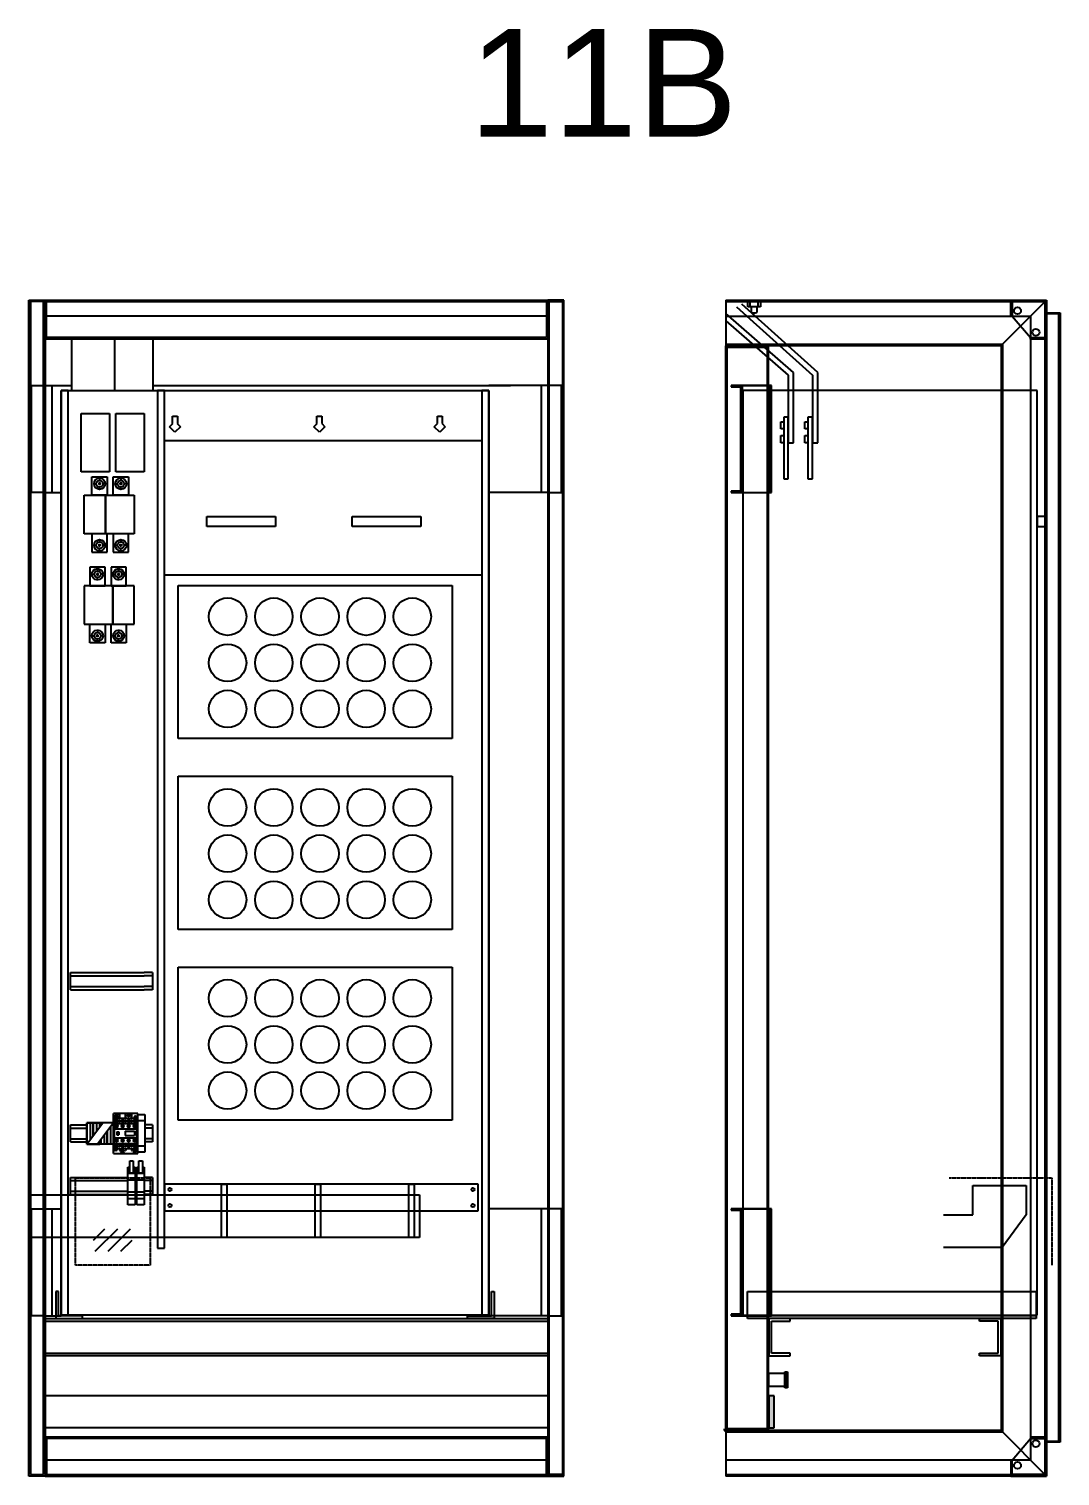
# Model space of a CAD drawing. Header units: millimetres. Extents: x 3151 to 30896, y 1337 to 7086.
# Drawn here: x 7976 to 9904, y 4337 to 7044 of the extents above; entities that cross this region are included whole.
import ezdxf

# ---------------------------------------------------------------- set-up
doc = ezdxf.new("R2010")
doc.units = ezdxf.units.MM
doc.linetypes.add('CENTER', pattern=[2, 1.25, -0.25, 0.25, -0.25])
doc.styles.get("Standard").update_dxf_attribs({"font": 'arial.ttf'})

msp = doc.modelspace()

# ---------------------------------------------------------------- hatches: boundary and pattern name
for points in [[(9848.8, 6463.7), (9848.8, 6466.3), (9876.2, 6466.3), (9876.2, 6534), (9814.5, 6534), (9814.5, 6506.7), (9811.8, 6506.7), (9811.8, 6536.7), (9878.8, 6536.7), (9878.8, 6463.7)], [(9394.3, 4501.7), (9389.3, 4501.7), (9389.3, 4531.7), (9394.3, 4531.7)], [(9359.3, 4426.7), (9369.3, 4426.7), (9369.3, 4486.7), (9359.3, 4486.7)], [(9848.8, 4409.7), (9848.8, 4407), (9876.2, 4407), (9876.2, 4339.3), (9814.5, 4339.3), (9814.5, 4366.7), (9811.8, 4366.7), (9811.8, 4336.7), (9878.8, 4336.7), (9878.8, 4409.7)]]:
    msp.add_hatch(color=7).paths.add_polyline_path(points)
at = {"linetype": 'Continuous'}
for points in [[(9361.7, 6176.7), (9364.3, 6176.7), (9364.3, 6376.7), (9361.7, 6376.7)], [(9361.7, 4636.7), (9364.3, 4636.7), (9364.3, 4836.7), (9361.7, 4836.7)]]:
    msp.add_hatch(color=7, dxfattribs=at).paths.add_polyline_path(points)

# ---------------------------------------------------------------- linework, layer by layer
at = {"color": 7}
for p, q in [((7976.2, 4336.7), (7976.2, 6536.7)), ((7976.2, 6536.7), (8006.2, 6536.7)), ((8003.5, 6534), (7978.8, 6534)), ((7978.8, 6534), (7978.8, 4339.3)), ((8003.5, 4339.3), (8003.5, 6534)), ((8006.2, 6536.7), (8006.2, 4336.7)), ((8006.2, 6463.7), (8006.2, 6536.7)), ((8006.2, 6536.7), (8946.2, 6536.7)), ((8008.8, 6534), (8943.5, 6534)), ((8008.8, 6466.3), (8008.8, 6534)), ((8943.5, 6534), (8943.5, 6466.3)), ((8976.2, 6536.7), (8946.2, 6536.7)), ((8946.2, 6536.7), (8946.2, 4336.7)), ((8946.2, 6536.7), (8946.2, 6463.7)), ((8948.8, 6534), (8973.5, 6534)), ((8948.8, 4339.3), (8948.8, 6534)), ((8973.5, 6534), (8973.5, 4339.3)), ((8976.2, 4336.7), (8976.2, 6536.7)), ((9278.8, 6536.7), (9878.8, 6536.7)), ((9278.8, 6536.7), (9348.8, 6536.7)), ((9278.8, 6536.7), (9278.8, 4336.7)), ((9278.8, 6534), (9878.8, 6534)), ((9450.8, 6401.2), (9308.8, 6529.2)), ((9319.9, 6533.7), (9343.8, 6533.7)), ((9319.9, 6523.7), (9319.9, 6533.7)), ((9324.8, 6523.7), (9324.8, 6533.7)), ((9324.8, 6533.7), (9338.8, 6533.7)), ((9326.8, 6533.7), (9326.8, 6536.7)), ((9336.8, 6536.7), (9336.8, 6533.7)), ((9338.8, 6533.7), (9338.8, 6523.7)), ((9343.8, 6533.7), (9343.8, 6523.7)), ((9878.8, 6536.7), (9793.8, 6451.7)), ((9811.8, 6506.7), (9811.8, 6536.7)), ((9811.8, 6536.7), (9878.8, 6536.7)), ((9876.2, 6534), (9814.5, 6534)), ((9814.5, 6534), (9814.5, 6506.7)), ((9876.2, 4336.7), (9876.2, 6536.7)), ((9876.2, 6466.3), (9876.2, 6534)), ((9878.8, 6536.7), (9878.8, 4336.7)), ((9878.8, 6536.7), (9878.8, 6463.7)), ((8943.5, 6506.7), (8008.8, 6506.7)), ((9405.8, 6401.2), (9278.8, 6511.7)), ((9278.8, 6506.7), (9848.8, 6506.7)), ((9278.8, 6497.7), (9395.8, 6395.8)), ((9298.8, 6523.8), (9440.8, 6395.8)), ((9343.8, 6523.7), (9319.9, 6523.7)), ((9338.8, 6523.7), (9324.8, 6523.7)), ((9326.8, 6513.8), (9326.8, 6523.7)), ((9328.8, 6511.8), (9326.8, 6513.8)), ((9334.8, 6511.8), (9328.8, 6511.8)), ((9336.8, 6513.8), (9334.8, 6511.8)), ((9336.8, 6523.7), (9336.8, 6513.8)), ((9814.5, 6506.7), (9811.8, 6506.7)), ((9814.5, 6506.7), (9848.8, 6466.3)), ((9848.8, 6506.7), (9848.8, 4366.7)), ((9878.8, 6510.8), (9878.8, 6512.8)), ((9878.8, 6512.8), (9903.8, 6512.8)), ((9878.8, 6510.8), (9878.8, 4401.8)), ((9901.8, 6510.8), (9878.8, 6510.8)), ((9901.8, 4401.8), (9901.8, 6510.8)), ((9903.8, 6512.8), (9903.8, 4399.8)), ((8946.2, 6463.7), (8006.2, 6463.7)), ((8943.5, 6466.3), (8008.8, 6466.3)), ((8056.5, 6367.7), (8056.5, 6463.7)), ((8136.5, 6367.7), (8136.5, 6463.7)), ((8208.4, 6367.7), (8208.4, 6463.7)), ((9278.8, 6454.3), (9796.5, 6454.3)), ((9278.8, 6451.7), (9793.8, 6451.7)), ((9358.8, 6451.2), (9278.8, 6451.2)), ((9278.8, 6451.2), (9278.8, 4422.2)), ((9278.8, 4422.2), (9278.8, 6451.2)), ((9281.5, 4422.2), (9281.5, 6451.2)), ((9281.5, 6448.5), (9356.2, 6448.5)), ((9356.2, 6451.2), (9356.2, 4422.2)), ((9358.8, 4422.2), (9358.8, 6451.2)), ((9793.8, 6451.7), (9793.8, 4421.7)), ((9796.5, 6454.3), (9796.5, 4419)), ((9848.8, 6463.7), (9848.8, 6466.3)), ((9848.8, 6466.3), (9876.2, 6466.3)), ((9878.8, 6463.7), (9848.8, 6463.7)), ((9395.8, 6395.8), (9395.8, 6269.5)), ((9405.8, 6269.5), (9405.8, 6401.2)), ((9440.8, 6395.8), (9440.8, 6269.5)), ((9450.8, 6269.5), (9450.8, 6401.2)), ((7980.8, 6176.7), (7980.8, 6376.7)), ((7980.8, 6376.7), (8006.2, 6376.7)), ((8006.2, 6376.7), (8036.2, 6376.7)), ((8006.2, 6376.7), (8006.2, 6176.7)), ((8018.8, 6376.7), (8018.8, 6176.7)), ((8036.2, 6376.7), (8056.5, 6376.7)), ((8036.2, 6300.1), (8036.2, 6367.7)), ((8036.2, 6367.7), (8836.2, 6367.7)), ((8049.8, 6367.7), (8036.2, 6367.7)), ((8036.2, 6367.7), (8036.2, 4637.7)), ((8049.8, 4637.7), (8049.8, 6367.7)), ((8208.4, 6376.7), (8876.2, 6376.7)), ((8229.8, 6367.7), (8216.2, 6367.7)), ((8216.2, 6367.7), (8216.2, 4762.7)), ((8229.8, 4762.7), (8229.8, 6367.7)), ((8836.2, 6367.7), (8822.6, 6367.7)), ((8822.6, 6367.7), (8822.6, 4637.7)), ((8946.2, 6376.7), (8836.2, 6376.7)), ((8836.2, 6367.7), (8836.2, 4637.7)), ((8836.2, 4637.7), (8836.2, 6367.7)), ((8933.5, 6376.7), (8933.5, 6176.7)), ((8971.5, 6376.7), (8946.2, 6376.7)), ((8946.2, 6376.7), (8946.2, 6176.7)), ((8971.5, 6176.7), (8971.5, 6376.7)), ((9309.3, 6376.7), (9289.3, 6376.7)), ((9289.3, 6376.7), (9289.3, 6374)), ((9289.3, 6375.4), (9308, 6375.4)), ((9289.3, 6374), (9306.7, 6374)), ((9306.7, 6374), (9306.7, 6179.3)), ((9308, 6375.4), (9308, 6178)), ((9309.3, 6176.7), (9309.3, 6376.7)), ((9309.3, 6376.7), (9361.7, 6376.7)), ((9361.7, 6376.7), (9309.3, 6376.7)), ((9309.3, 6376.7), (9309.3, 6176.7)), ((9860.8, 6367.7), (9310.8, 6367.7)), ((9310.8, 6367.7), (9310.8, 4637.7)), ((9364.3, 6376.7), (9361.7, 6376.7)), ((9361.7, 6376.7), (9361.7, 6176.7)), ((9364.3, 6176.7), (9364.3, 6376.7)), ((9860.8, 4637.7), (9860.8, 6367.7)), ((8073.6, 6324.1), (8126.5, 6324.1)), ((8073.6, 6215.3), (8073.6, 6324.1)), ((8126.5, 6324.1), (8126.5, 6215.3)), ((8138.4, 6324.1), (8191.3, 6324.1)), ((8138.4, 6215.3), (8138.4, 6324.1)), ((8191.3, 6324.1), (8191.3, 6215.3)), ((8244.7, 6305.4), (8244.7, 6319.2)), ((8244.7, 6319.2), (8253.7, 6319.2)), ((8253.7, 6319.2), (8253.7, 6305.4)), ((8514.7, 6305.4), (8514.7, 6319.2)), ((8514.7, 6319.2), (8523.7, 6319.2)), ((8523.7, 6319.2), (8523.7, 6305.4)), ((8739.7, 6305.4), (8739.7, 6319.2)), ((8739.7, 6319.2), (8748.7, 6319.2)), ((8748.7, 6319.2), (8748.7, 6305.4)), ((9381.7, 6309.1), (9387.6, 6309.1)), ((9381.7, 6295.5), (9381.7, 6309.1)), ((9395.8, 6317.3), (9387.6, 6317.3)), ((9387.6, 6317.3), (9387.6, 6202.3)), ((9387.6, 6309.1), (9387.6, 6295.5)), ((9395.8, 6202.3), (9395.8, 6317.3)), ((9426.7, 6309.1), (9432.6, 6309.1)), ((9426.7, 6295.5), (9426.7, 6309.1)), ((9440.8, 6317.3), (9432.6, 6317.3)), ((9432.6, 6317.3), (9432.6, 6202.3)), ((9432.6, 6309.1), (9432.6, 6295.5)), ((9440.8, 6202.3), (9440.8, 6317.3)), ((8036.2, 4637.7), (8036.2, 6300.1)), ((8239, 6299.6), (8244.9, 6305.4)), ((8249.2, 6289.4), (8239, 6299.6)), ((8244.9, 6305.4), (8244.7, 6305.4)), ((8259.4, 6299.6), (8249.2, 6289.4)), ((8253.7, 6305.4), (8253.5, 6305.4)), ((8253.5, 6305.4), (8259.4, 6299.6)), ((8509, 6299.6), (8514.9, 6305.4)), ((8519.2, 6289.4), (8509, 6299.6)), ((8514.9, 6305.4), (8514.7, 6305.4)), ((8529.4, 6299.6), (8519.2, 6289.4)), ((8523.7, 6305.4), (8523.5, 6305.4)), ((8523.5, 6305.4), (8529.4, 6299.6)), ((8734, 6299.6), (8739.9, 6305.4)), ((8744.2, 6289.4), (8734, 6299.6)), ((8739.9, 6305.4), (8739.7, 6305.4)), ((8754.4, 6299.6), (8744.2, 6289.4)), ((8748.7, 6305.4), (8748.5, 6305.4)), ((8748.5, 6305.4), (8754.4, 6299.6)), ((9387.6, 6295.5), (9381.7, 6295.5)), ((9381.7, 6283.1), (9387.6, 6283.1)), ((9381.7, 6269.5), (9381.7, 6283.1)), ((9387.6, 6283.1), (9387.6, 6269.5)), ((9432.6, 6295.5), (9426.7, 6295.5)), ((9426.7, 6283.1), (9432.6, 6283.1)), ((9426.7, 6269.5), (9426.7, 6283.1)), ((9432.6, 6283.1), (9432.6, 6269.5)), ((8822.6, 6273), (8229.8, 6273)), ((9387.6, 6269.5), (9381.7, 6269.5)), ((9395.8, 6269.5), (9405.8, 6269.5)), ((9432.6, 6269.5), (9426.7, 6269.5)), ((9440.8, 6269.5), (9450.8, 6269.5)), ((8126.5, 6215.3), (8073.6, 6215.3)), ((8094, 6206.1), (8122.5, 6206.1)), ((8094, 6171.5), (8094, 6206.1)), ((8108.3, 6204.6), (8108.3, 6198.4)), ((8122.5, 6206.1), (8122.5, 6171.5)), ((8133.7, 6206.1), (8162.1, 6206.1)), ((8133.7, 6171.5), (8133.7, 6206.1)), ((8191.3, 6215.3), (8138.4, 6215.3)), ((8148, 6204.6), (8148, 6198.4)), ((8162.1, 6206.1), (8162.1, 6171.5)), ((9387.6, 6202.3), (9395.8, 6202.3)), ((9432.6, 6202.3), (9440.8, 6202.3)), ((8006.2, 6176.7), (7980.8, 6176.7)), ((8006.2, 6176.7), (8036.2, 6176.7)), ((8096.7, 6193), (8102.9, 6193)), ((8108.3, 6193), (8105.4, 6193)), ((8108.3, 6195.9), (8108.3, 6193)), ((8108.3, 6193), (8108.3, 6190.2)), ((8111.2, 6193), (8108.3, 6193)), ((8108.3, 6181.5), (8108.3, 6187.7)), ((8119.9, 6193), (8113.7, 6193)), ((8136.4, 6193), (8142.6, 6193)), ((8148, 6193), (8145.1, 6193)), ((8148, 6195.9), (8148, 6193)), ((8150.8, 6193), (8148, 6193)), ((8148, 6193), (8148, 6190.2)), ((8148, 6181.5), (8148, 6187.7)), ((8159.5, 6193), (8153.3, 6193)), ((8946.2, 6176.7), (8836.2, 6176.7)), ((8946.2, 6176.7), (8971.5, 6176.7)), ((9306.7, 6179.3), (9289.3, 6179.3)), ((9289.3, 6179.3), (9289.3, 6176.7)), ((9308, 6178), (9289.3, 6178)), ((9289.3, 6176.7), (9309.3, 6176.7)), ((9309.3, 6176.7), (9361.7, 6176.7)), ((9361.7, 6176.7), (9364.3, 6176.7)), ((8079.5, 6171.5), (8119.2, 6171.5)), ((8079.5, 6099.5), (8079.5, 6171.5)), ((8122.5, 6171.5), (8094, 6171.5)), ((8119.2, 6171.5), (8172.7, 6171.5)), ((8119.2, 6099.5), (8119.2, 6171.5)), ((8119.2, 6171.5), (8119.2, 6099.5)), ((8162.1, 6171.5), (8133.7, 6171.5)), ((8172.7, 6171.5), (8172.7, 6099.5)), ((8308.8, 6131.6), (8437.4, 6131.6)), ((8308.8, 6113.1), (8308.8, 6131.6)), ((8437.4, 6131.6), (8437.4, 6113.1)), ((8580.4, 6131.6), (8709.1, 6131.6)), ((8580.4, 6113.1), (8580.4, 6131.6)), ((8709.1, 6131.6), (8709.1, 6113.1)), ((9875.8, 6131.6), (9860.8, 6131.6)), ((9860.8, 6131.6), (9860.8, 6113.1)), ((9875.8, 6113.1), (9875.8, 6131.6)), ((8119.2, 6099.5), (8079.5, 6099.5)), ((8122.5, 6099.5), (8094, 6099.5)), ((8094, 6099.5), (8094, 6064.9)), ((8172.7, 6099.5), (8119.2, 6099.5)), ((8122.5, 6064.9), (8122.5, 6099.5)), ((8162.1, 6099.5), (8133.7, 6099.5)), ((8133.7, 6099.5), (8133.7, 6064.9)), ((8162.1, 6064.9), (8162.1, 6099.5)), ((8437.4, 6113.1), (8308.8, 6113.1)), ((8709.1, 6113.1), (8580.4, 6113.1)), ((9860.8, 6113.1), (9875.8, 6113.1)), ((8094, 6064.9), (8122.5, 6064.9)), ((8096.7, 6077.9), (8102.9, 6077.9)), ((8108.3, 6077.9), (8105.4, 6077.9)), ((8108.3, 6089.5), (8108.3, 6083.3)), ((8108.3, 6077.9), (8108.3, 6080.8)), ((8108.3, 6075.1), (8108.3, 6077.9)), ((8111.2, 6077.9), (8108.3, 6077.9)), ((8108.3, 6066.4), (8108.3, 6072.5)), ((8119.9, 6077.9), (8113.7, 6077.9)), ((8133.7, 6064.9), (8162.1, 6064.9)), ((8136.4, 6077.9), (8142.6, 6077.9)), ((8148, 6077.9), (8145.1, 6077.9)), ((8148, 6089.5), (8148, 6083.3)), ((8148, 6077.9), (8148, 6080.8)), ((8150.8, 6077.9), (8148, 6077.9)), ((8148, 6075.1), (8148, 6077.9)), ((8148, 6066.4), (8148, 6072.5)), ((8159.5, 6077.9), (8153.3, 6077.9)), ((8118.5, 6036.8), (8090.1, 6036.8)), ((8090.1, 6036.8), (8090.1, 6002.2)), ((8092.7, 6023.8), (8098.9, 6023.8)), ((8101.4, 6023.8), (8104.2, 6023.8)), ((8104.2, 6035.4), (8104.2, 6029.2)), ((8104.2, 6026.7), (8104.2, 6023.8)), ((8104.2, 6023.8), (8107.1, 6023.8)), ((8104.2, 6023.8), (8104.2, 6020.9)), ((8104.2, 6012.2), (8104.2, 6018.4)), ((8115.8, 6023.8), (8109.6, 6023.8)), ((8118.5, 6002.2), (8118.5, 6036.8)), ((8158.2, 6036.8), (8129.8, 6036.8)), ((8129.8, 6036.8), (8129.8, 6002.2)), ((8132.3, 6023.8), (8138.5, 6023.8)), ((8141, 6023.8), (8143.9, 6023.8)), ((8143.9, 6035.4), (8143.9, 6029.2)), ((8143.9, 6026.7), (8143.9, 6023.8)), ((8143.9, 6023.8), (8146.8, 6023.8)), ((8143.9, 6023.8), (8143.9, 6020.9)), ((8143.9, 6012.2), (8143.9, 6018.4)), ((8155.5, 6023.8), (8149.3, 6023.8)), ((8158.2, 6002.2), (8158.2, 6036.8)), ((8822.6, 6022.1), (8229.8, 6022.1)), ((8133, 6002.2), (8079.5, 6002.2)), ((8079.5, 6002.2), (8079.5, 5930.2)), ((8090.1, 6002.2), (8118.5, 6002.2)), ((8129.8, 6002.2), (8158.2, 6002.2)), ((8133, 5930.2), (8133, 6002.2)), ((8172.7, 6002.2), (8133, 6002.2)), ((8133, 6002.2), (8133, 5930.2)), ((8172.7, 5930.2), (8172.7, 6002.2)), ((8255.3, 6002.8), (8767.7, 6002.8)), ((8255.3, 5716.3), (8255.3, 6002.8)), ((8767.7, 6002.8), (8767.7, 5716.3)), ((8079.5, 5930.2), (8133, 5930.2)), ((8090.1, 5895.7), (8090.1, 5930.2)), ((8090.1, 5930.2), (8118.5, 5930.2)), ((8118.5, 5930.2), (8118.5, 5895.7)), ((8129.8, 5895.7), (8129.8, 5930.2)), ((8129.8, 5930.2), (8158.2, 5930.2)), ((8133, 5930.2), (8172.7, 5930.2)), ((8158.2, 5930.2), (8158.2, 5895.7)), ((8092.7, 5908.7), (8098.9, 5908.7)), ((8101.4, 5908.7), (8104.2, 5908.7)), ((8104.2, 5920.3), (8104.2, 5914.1)), ((8104.2, 5908.7), (8104.2, 5911.6)), ((8104.2, 5905.8), (8104.2, 5908.7)), ((8104.2, 5908.7), (8107.1, 5908.7)), ((8104.2, 5897.1), (8104.2, 5903.3)), ((8115.8, 5908.7), (8109.6, 5908.7)), ((8132.3, 5908.7), (8138.5, 5908.7)), ((8141, 5908.7), (8143.9, 5908.7)), ((8143.9, 5920.3), (8143.9, 5914.1)), ((8143.9, 5908.7), (8143.9, 5911.6)), ((8143.9, 5908.7), (8146.8, 5908.7)), ((8143.9, 5905.8), (8143.9, 5908.7)), ((8143.9, 5897.1), (8143.9, 5903.3)), ((8155.5, 5908.7), (8149.3, 5908.7)), ((8118.5, 5895.7), (8090.1, 5895.7)), ((8158.2, 5895.7), (8129.8, 5895.7)), ((8767.7, 5716.3), (8255.3, 5716.3)), ((8255.3, 5645.9), (8767.7, 5645.9)), ((8255.3, 5359.4), (8255.3, 5645.9)), ((8767.7, 5645.9), (8767.7, 5359.4)), ((8767.7, 5359.4), (8255.3, 5359.4)), ((8255.3, 5288.9), (8767.7, 5288.9)), ((8255.3, 5002.4), (8255.3, 5288.9)), ((8767.7, 5288.9), (8767.7, 5002.4)), ((8053.8, 5278.4), (8191.6, 5278.4)), ((8053.8, 5246.4), (8053.8, 5278.4)), ((8053.8, 5272.4), (8191.6, 5272.4)), ((8053.8, 5252.4), (8191.6, 5252.4)), ((8207.2, 5278.4), (8191.6, 5278.4)), ((8207.2, 5272.4), (8191.6, 5272.4)), ((8207.2, 5252.4), (8191.6, 5252.4)), ((8207.2, 5278.4), (8207.2, 5246.4)), ((8053.8, 5246.4), (8191.6, 5246.4)), ((8207.2, 5246.4), (8191.6, 5246.4)), ((8134.5, 4940.2), (8134.5, 5015.2)), ((8179.5, 5015.2), (8134.5, 5015.2)), ((8136, 5010.4), (8134.5, 5010.4)), ((8136, 4945.6), (8136, 5010.4)), ((8138.1, 5009.3), (8141.6, 5012.8)), ((8138.6, 5008.8), (8142.1, 5012.4)), ((8145.7, 5005.9), (8145.7, 5010.4)), ((8145.7, 5010.4), (8145.9, 5010.4)), ((8145.9, 5005.9), (8145.9, 5015.2)), ((8156.9, 5005.9), (8156.9, 5015.2)), ((8156.9, 5010.4), (8157.1, 5010.4)), ((8157.1, 5005.9), (8157.1, 5010.4)), ((8160.6, 5009.9), (8164.1, 5013.5)), ((8161.1, 5009.5), (8164.6, 5013)), ((8168.2, 5005.9), (8168.2, 5010.4)), ((8168.2, 5010.4), (8168.4, 5010.4)), ((8168.4, 5005.9), (8168.4, 5015.2)), ((8178, 4945.6), (8178, 5010.4)), ((8178, 5010.4), (8179.5, 5010.4)), ((8179.5, 4940.2), (8179.5, 5015.2)), ((8179.5, 4942.3), (8179.5, 5013.1)), ((8179.5, 5013.1), (8182.9, 5013.1)), ((8182.9, 5013.1), (8193, 5013.1)), ((8193, 5013.1), (8193, 4942.3)), ((8053.8, 4961.7), (8053.8, 4993.7)), ((8053.8, 4993.7), (8084.5, 4993.7)), ((8053.8, 4987.7), (8084.5, 4987.7)), ((8134.5, 4997.7), (8084.5, 4997.7)), ((8084.5, 4957.7), (8114.5, 4997.7)), ((8108.5, 4997.7), (8084.5, 4997.7)), ((8084.5, 4997.7), (8084.5, 4957.7)), ((8084.5, 4957.7), (8084.5, 4997.7)), ((8084.5, 4997.7), (8096.5, 4997.7)), ((8090.5, 4997.7), (8090.5, 4965.7)), ((8096.5, 4997.7), (8108.5, 4997.7)), ((8096.5, 4973.7), (8096.5, 4997.7)), ((8096.5, 4997.7), (8096.5, 4973.7)), ((8102.5, 4997.7), (8102.5, 4981.7)), ((8134.5, 4997.7), (8104.5, 4957.7)), ((8108.5, 4989.7), (8108.5, 4997.7)), ((8108.5, 4997.7), (8108.5, 4989.7)), ((8122.5, 4981.7), (8122.5, 4957.7)), ((8122.5, 4957.7), (8122.5, 4981.7)), ((8128.5, 4989.7), (8128.5, 4957.7)), ((8136, 5002.2), (8134.5, 5002.2)), ((8136, 5000.8), (8134.5, 5000.8)), ((8134.5, 4997.7), (8134.5, 4957.7)), ((8136, 4996.8), (8134.5, 4996.8)), ((8136, 5005.9), (8179.5, 5005.9)), ((8136, 4996.2), (8178, 4996.2)), ((8137.5, 4986.1), (8176.5, 4986.1)), ((8138.1, 4999.4), (8141.6, 5002.9)), ((8138.2, 4989.5), (8141.7, 4993)), ((8138.6, 4999), (8142.1, 5002.5)), ((8138.6, 4989.1), (8142.1, 4992.6)), ((8145.7, 4996.2), (8145.7, 5002.8)), ((8145.7, 5002.8), (8145.9, 5002.8)), ((8145.9, 4996.2), (8145.9, 5002.8)), ((8149.4, 4999.4), (8152.9, 5002.9)), ((8149.4, 4989.5), (8152.9, 4993)), ((8149.8, 4999), (8153.3, 5002.5)), ((8149.9, 4989.1), (8153.4, 4992.6)), ((8155.8, 4981.7), (8173.8, 4981.7)), ((8155.8, 4981.7), (8155.8, 4973.6)), ((8156.9, 4996.2), (8156.9, 5002.8)), ((8156.9, 5002.8), (8157.1, 5002.8)), ((8157.1, 4996.2), (8157.1, 5002.8)), ((8160.6, 4999.4), (8164.1, 5002.9)), ((8160.7, 4989.5), (8164.2, 4993)), ((8161.1, 4999), (8164.6, 5002.5)), ((8161.1, 4989.1), (8164.6, 4992.6)), ((8168.2, 4996.2), (8168.2, 5002.8)), ((8168.2, 5002.8), (8168.4, 5002.8)), ((8168.4, 4996.2), (8168.4, 5002.8)), ((8171.9, 4999.4), (8175.4, 5002.9)), ((8171.9, 4989.5), (8175.4, 4993)), ((8172.3, 4999), (8175.8, 5002.5)), ((8172.4, 4989.1), (8175.9, 4992.6)), ((8173.8, 4981.7), (8173.8, 4973.6)), ((8179.5, 5002.2), (8178, 5002.2)), ((8179.5, 5000.8), (8178, 5000.8)), ((8178, 4996.8), (8179.5, 4996.8)), ((8179.5, 5001.8), (8193, 5001.8)), ((8179.5, 4953.6), (8179.5, 5001.8)), ((8193, 5001.8), (8193, 4953.6)), ((8207.2, 4993.7), (8193, 4993.7)), ((8207.2, 4987.7), (8193, 4987.7)), ((8207.2, 4993.7), (8207.2, 4961.7)), ((8767.7, 5002.4), (8255.3, 5002.4)), ((8053.8, 4967.7), (8084.5, 4967.7)), ((8053.8, 4961.7), (8084.5, 4961.7)), ((8134.5, 4957.7), (8084.5, 4957.7)), ((8084.5, 4957.7), (8108.5, 4957.7)), ((8096.5, 4957.7), (8084.5, 4957.7)), ((8108.5, 4957.7), (8096.5, 4957.7)), ((8110.5, 4965.7), (8110.5, 4957.7)), ((8110.5, 4957.7), (8110.5, 4965.7)), ((8116.5, 4973.7), (8116.5, 4957.7)), ((8136, 4958.6), (8134.5, 4958.6)), ((8136, 4955.2), (8134.5, 4955.2)), ((8136, 4959.1), (8178, 4959.1)), ((8137.5, 4969.2), (8176.5, 4969.2)), ((8138.2, 4962.7), (8141.7, 4966.2)), ((8138.2, 4952.8), (8141.7, 4956.3)), ((8138.6, 4962.3), (8142.1, 4965.8)), ((8138.6, 4952.4), (8142.1, 4955.9)), ((8140.3, 4980.5), (8140.3, 4974.9)), ((8140.3, 4980.5), (8144, 4980.5)), ((8140.3, 4974.9), (8144, 4974.9)), ((8144, 4980.5), (8144, 4974.9)), ((8145.7, 4959.1), (8145.7, 4952.6)), ((8145.9, 4959.1), (8145.9, 4952.6)), ((8149.4, 4962.7), (8152.9, 4966.2)), ((8149.4, 4952.8), (8152.9, 4956.3)), ((8149.9, 4962.3), (8153.4, 4965.8)), ((8149.9, 4952.4), (8153.4, 4955.9)), ((8155.8, 4973.6), (8173.8, 4973.6)), ((8156.9, 4959.1), (8156.9, 4952.6)), ((8157.1, 4959.1), (8157.1, 4952.6)), ((8160.7, 4962.7), (8164.2, 4966.2)), ((8160.7, 4952.8), (8164.2, 4956.3)), ((8161.1, 4962.3), (8164.6, 4965.8)), ((8161.1, 4952.4), (8164.6, 4955.9)), ((8168.2, 4959.1), (8168.2, 4952.6)), ((8168.4, 4959.1), (8168.4, 4952.6)), ((8171.9, 4962.7), (8175.4, 4966.2)), ((8171.9, 4952.8), (8175.4, 4956.3)), ((8172.4, 4962.3), (8175.9, 4965.8)), ((8172.4, 4952.4), (8175.9, 4955.9)), ((8178, 4958.6), (8179.5, 4958.6)), ((8179.5, 4955.2), (8178, 4955.2)), ((8207.2, 4967.7), (8193, 4967.7)), ((8207.2, 4961.7), (8193, 4961.7)), ((8136, 4953.7), (8134.5, 4953.7)), ((8134.5, 4949.5), (8179.5, 4949.5)), ((8134.5, 4945.6), (8136, 4945.6)), ((8134.5, 4940.2), (8179.5, 4940.2)), ((8145.7, 4952.6), (8145.9, 4952.6)), ((8145.7, 4949.5), (8145.7, 4945.6)), ((8145.7, 4945.6), (8145.9, 4945.6)), ((8145.9, 4949.5), (8145.9, 4945.6)), ((8149.2, 4942.2), (8152.8, 4945.7)), ((8149.7, 4941.8), (8153.2, 4945.3)), ((8156.9, 4952.6), (8157.1, 4952.6)), ((8156.9, 4949.5), (8156.9, 4945.6)), ((8156.9, 4945.6), (8157.1, 4945.6)), ((8157.1, 4949.5), (8157.1, 4945.6)), ((8168.2, 4952.6), (8168.4, 4952.6)), ((8168.2, 4949.5), (8168.2, 4945.6)), ((8168.2, 4945.6), (8168.4, 4945.6)), ((8168.4, 4949.5), (8168.4, 4945.6)), ((8172, 4942.9), (8175.5, 4946.5)), ((8172.4, 4942.5), (8175.9, 4946)), ((8179.5, 4953.7), (8178, 4953.7)), ((8178, 4945.6), (8179.5, 4945.6)), ((8193, 4953.6), (8179.5, 4953.6)), ((8193, 4942.3), (8179.5, 4942.3)), ((8161.2, 4844), (8161.2, 4914.8)), ((8161.2, 4914.8), (8164.6, 4914.8)), ((8161.2, 4903.5), (8174.6, 4903.5)), ((8161.2, 4855.3), (8161.2, 4903.5)), ((8164.6, 4926.5), (8171.3, 4926.5)), ((8164.6, 4903.5), (8164.6, 4926.5)), ((8171.3, 4903.5), (8164.6, 4903.5)), ((8171.3, 4926.5), (8171.3, 4903.5)), ((8171.3, 4914.8), (8174.6, 4914.8)), ((8174.6, 4914.8), (8174.6, 4844)), ((8174.6, 4903.5), (8174.6, 4855.3)), ((8178.1, 4844), (8178.1, 4914.8)), ((8178.1, 4914.8), (8181.5, 4914.8)), ((8178.1, 4903.5), (8191.6, 4903.5)), ((8178.1, 4855.3), (8178.1, 4903.5)), ((8181.5, 4926.5), (8188.2, 4926.5)), ((8181.5, 4903.5), (8181.5, 4926.5)), ((8188.2, 4903.5), (8181.5, 4903.5)), ((8188.2, 4926.5), (8188.2, 4903.5)), ((8188.2, 4914.8), (8191.6, 4914.8)), ((8191.6, 4914.8), (8191.6, 4844)), ((8191.6, 4903.5), (8191.6, 4855.3)), ((8053.8, 4895.4), (8161.2, 4895.4)), ((8053.8, 4863.4), (8053.8, 4895.4)), ((8053.8, 4889.4), (8161.2, 4889.4)), ((8161.2, 4890.9), (8174.6, 4890.9)), ((8161.2, 4867.9), (8161.2, 4890.9)), ((8174.6, 4890.9), (8174.6, 4867.9)), ((8178.1, 4890.9), (8191.6, 4890.9)), ((8178.1, 4867.9), (8178.1, 4890.9)), ((8207.2, 4895.4), (8191.6, 4895.4)), ((8191.6, 4890.9), (8191.6, 4867.9)), ((8207.2, 4889.4), (8191.6, 4889.4)), ((8207.2, 4895.4), (8207.2, 4863.4)), ((8816.2, 4882.7), (8229.8, 4882.7)), ((8229.8, 4882.7), (8229.8, 4832.7)), ((8336.2, 4782.7), (8336.2, 4882.7)), ((8336.2, 4882.7), (8346.2, 4882.7)), ((8346.2, 4882.7), (8346.2, 4782.7)), ((8511.2, 4782.7), (8511.2, 4882.7)), ((8511.2, 4882.7), (8521.2, 4882.7)), ((8521.2, 4882.7), (8521.2, 4782.7)), ((8686.2, 4782.7), (8686.2, 4882.7)), ((8686.2, 4882.7), (8696.2, 4882.7)), ((8696.2, 4882.7), (8696.2, 4782.7)), ((8816.2, 4832.7), (8816.2, 4882.7)), ((9740.8, 4825.2), (9740.8, 4880.2)), ((9740.8, 4880.2), (9840.8, 4880.2)), ((9840.8, 4880.2), (9840.8, 4825.2)), ((7976.2, 4862.7), (8706.2, 4862.7)), ((8053.8, 4869.4), (8161.2, 4869.4)), ((8053.8, 4863.4), (8161.2, 4863.4)), ((8174.6, 4867.9), (8161.2, 4867.9)), ((8174.6, 4855.3), (8161.2, 4855.3)), ((8191.6, 4867.9), (8178.1, 4867.9)), ((8191.6, 4855.3), (8178.1, 4855.3)), ((8207.2, 4869.4), (8191.6, 4869.4)), ((8207.2, 4863.4), (8191.6, 4863.4)), ((8706.2, 4862.7), (8706.2, 4782.7)), ((7980.8, 4636.7), (7980.8, 4836.7)), ((7980.8, 4836.7), (8006.2, 4836.7)), ((8006.2, 4836.7), (8036.2, 4836.7)), ((8006.2, 4836.7), (8006.2, 4636.7)), ((8018.8, 4836.7), (8018.8, 4636.7)), ((8174.6, 4844), (8161.2, 4844)), ((8191.6, 4844), (8178.1, 4844)), ((8229.8, 4832.7), (8816.2, 4832.7)), ((8946.2, 4836.7), (8836.2, 4836.7)), ((8933.5, 4836.7), (8933.5, 4636.7)), ((8971.5, 4836.7), (8946.2, 4836.7)), ((8946.2, 4836.7), (8946.2, 4636.7)), ((8971.5, 4636.7), (8971.5, 4836.7)), ((9309.3, 4836.7), (9289.3, 4836.7)), ((9289.3, 4836.7), (9289.3, 4834)), ((9289.3, 4835.4), (9308, 4835.4)), ((9289.3, 4834), (9306.7, 4834)), ((9306.7, 4834), (9306.7, 4639.3)), ((9308, 4835.4), (9308, 4638)), ((9309.3, 4636.7), (9309.3, 4836.7)), ((9309.3, 4836.7), (9361.7, 4836.7)), ((9361.7, 4836.7), (9309.3, 4836.7)), ((9309.3, 4836.7), (9309.3, 4636.7)), ((9364.3, 4836.7), (9361.7, 4836.7)), ((9361.7, 4836.7), (9361.7, 4636.7)), ((9364.3, 4636.7), (9364.3, 4836.7)), ((9685.8, 4825.2), (9740.8, 4825.2)), ((9840.8, 4825.2), (9795.8, 4764.5)), ((8097.1, 4778.2), (8118.1, 4799.2)), ((8100.1, 4757.2), (8142.1, 4799.2)), ((8124.1, 4757.2), (8166.1, 4799.2)), ((8706.2, 4782.7), (7976.2, 4782.7)), ((8148.1, 4757.2), (8169.1, 4778.2)), ((8346.2, 4782.7), (8336.2, 4782.7)), ((8521.2, 4782.7), (8511.2, 4782.7)), ((8696.2, 4782.7), (8686.2, 4782.7)), ((8216.2, 4762.7), (8229.8, 4762.7)), ((9795.8, 4764.5), (9685.8, 4764.5)), ((8031.2, 4681.7), (8026.2, 4681.7)), ((8026.2, 4681.7), (8026.2, 4631.7)), ((8031.2, 4681.7), (8026.2, 4681.7)), ((8031.2, 4636.7), (8031.2, 4681.7)), ((8841.2, 4681.7), (8846.2, 4681.7)), ((8841.2, 4636.7), (8841.2, 4681.7)), ((8841.2, 4681.7), (8846.2, 4681.7)), ((8846.2, 4681.7), (8846.2, 4631.7)), ((9319.3, 4631.7), (9319.3, 4681.7)), ((9319.3, 4681.7), (9859.3, 4681.7)), ((9859.3, 4681.7), (9859.3, 4631.7)), ((8006.2, 4636.7), (7980.8, 4636.7)), ((8006.2, 4636.7), (8036.2, 4636.7)), ((8006.2, 4631.7), (8946.2, 4631.7)), ((8006.2, 4561.7), (8006.2, 4631.7)), ((8026.2, 4631.7), (8076.2, 4631.7)), ((8076.2, 4636.7), (8031.2, 4636.7)), ((8836.2, 4637.7), (8036.2, 4637.7)), ((8036.2, 4637.7), (8049.8, 4637.7)), ((8076.2, 4631.7), (8076.2, 4636.7)), ((8796.2, 4631.7), (8796.2, 4636.7)), ((8796.2, 4636.7), (8841.2, 4636.7)), ((8846.2, 4631.7), (8796.2, 4631.7)), ((8822.6, 4637.7), (8836.2, 4637.7)), ((8946.2, 4636.7), (8836.2, 4636.7)), ((8946.2, 4636.7), (8971.5, 4636.7)), ((8946.2, 4631.7), (8946.2, 4561.7)), ((9306.7, 4639.3), (9289.3, 4639.3)), ((9289.3, 4639.3), (9289.3, 4636.7)), ((9308, 4638), (9289.3, 4638)), ((9289.3, 4636.7), (9309.3, 4636.7)), ((9309.3, 4636.7), (9361.7, 4636.7)), ((9310.8, 4637.7), (9860.8, 4637.7)), ((9859.3, 4636.7), (9319.3, 4636.7)), ((9859.3, 4631.7), (9319.3, 4631.7)), ((9399.3, 4631.7), (9359.3, 4631.7)), ((9359.3, 4631.7), (9359.3, 4561.7)), ((9399.3, 4631.7), (9359.3, 4631.7)), ((9359.3, 4631.7), (9359.3, 4561.7)), ((9361.7, 4636.7), (9364.3, 4636.7)), ((9399.3, 4626.7), (9399.3, 4631.7)), ((9399.3, 4626.7), (9399.3, 4631.7)), ((9753.3, 4626.7), (9753.3, 4631.7)), ((9753.3, 4631.7), (9793.3, 4631.7)), ((9793.3, 4631.7), (9793.3, 4561.7)), ((8006.2, 4626.7), (8946.2, 4626.7)), ((9364.3, 4566.7), (9364.3, 4626.7)), ((9364.3, 4626.7), (9399.3, 4626.7)), ((9364.3, 4566.7), (9364.3, 4626.7)), ((9364.3, 4626.7), (9399.3, 4626.7)), ((9788.3, 4626.7), (9753.3, 4626.7)), ((9788.3, 4566.7), (9788.3, 4626.7)), ((8006.2, 4566.7), (8946.2, 4566.7)), ((8946.2, 4561.7), (8006.2, 4561.7)), ((9359.3, 4561.7), (9399.3, 4561.7)), ((9359.3, 4561.7), (9399.3, 4561.7)), ((9399.3, 4566.7), (9364.3, 4566.7)), ((9399.3, 4566.7), (9364.3, 4566.7)), ((9399.3, 4561.7), (9399.3, 4566.7)), ((9399.3, 4561.7), (9399.3, 4566.7)), ((9753.3, 4561.7), (9753.3, 4566.7)), ((9753.3, 4566.7), (9788.3, 4566.7)), ((9793.3, 4561.7), (9753.3, 4561.7)), ((9359.3, 4504.2), (9359.3, 4529.2)), ((9359.3, 4529.2), (9389.3, 4529.2)), ((9389.3, 4501.7), (9389.3, 4531.7)), ((9389.3, 4531.7), (9394.3, 4531.7)), ((9389.3, 4529.2), (9389.3, 4504.2)), ((9394.3, 4531.7), (9394.3, 4501.7)), ((9389.3, 4504.2), (9359.3, 4504.2)), ((9394.3, 4501.7), (9389.3, 4501.7)), ((8946.2, 4486.6), (8006.2, 4486.6, 0)), ((9369.3, 4486.7), (9359.3, 4486.7)), ((9359.3, 4486.7), (9359.3, 4426.7)), ((9369.3, 4426.7), (9369.3, 4486.7)), ((8946.2, 4426.7), (8006.2, 4426.7)), ((9276.2, 4424.8), (9276.2, 4422.2)), ((9276.2, 4422.2), (9278.8, 4422.2)), ((9278.8, 4422.2), (9358.8, 4422.2)), ((9793.8, 4421.7), (9278.8, 4421.7)), ((9796.5, 4419), (9278.8, 4419)), ((9356.2, 4424.8), (9281.5, 4424.8)), ((9359.3, 4426.7), (9369.3, 4426.7)), ((9878.8, 4336.7), (9793.8, 4421.7)), ((8946.2, 4409.7), (8006.2, 4409.7)), ((8006.2, 4409.7), (8006.2, 4336.7)), ((8943.5, 4407), (8008.8, 4407)), ((8008.8, 4407), (8008.8, 4339.3)), ((8943.5, 4339.3), (8943.5, 4407)), ((8946.2, 4336.7), (8946.2, 4409.7)), ((9814.5, 4366.7), (9848.8, 4407)), ((9878.8, 4409.7), (9848.8, 4409.7)), ((9848.8, 4409.7), (9848.8, 4407)), ((9848.8, 4407), (9876.2, 4407)), ((9876.2, 4407), (9876.2, 4339.3)), ((9878.8, 4336.7), (9878.8, 4409.7)), ((9878.8, 4401.8), (9901.8, 4401.8)), ((9878.8, 4399.8), (9878.8, 4401.8)), ((9903.8, 4399.8), (9878.8, 4399.8)), ((8943.5, 4366.7), (8008.8, 4366.7)), ((9848.8, 4366.7), (9278.8, 4366.7)), ((9814.5, 4366.7), (9811.8, 4366.7)), ((9811.8, 4366.7), (9811.8, 4336.7)), ((9814.5, 4339.3), (9814.5, 4366.7)), ((8006.2, 4336.7), (7976.2, 4336.7)), ((7978.8, 4339.3), (8003.5, 4339.3)), ((8006.2, 4336.7), (8946.2, 4336.7)), ((8008.8, 4339.3), (8943.5, 4339.3)), ((8946.2, 4336.7), (8976.2, 4336.7)), ((8973.5, 4339.3), (8948.8, 4339.3)), ((9278.8, 4339.3), (9878.8, 4339.3)), ((9878.8, 4336.7), (9278.8, 4336.7)), ((9811.8, 4336.7), (9878.8, 4336.7)), ((9876.2, 4339.3), (9814.5, 4339.3))]:
    msp.add_line(p, q, dxfattribs=at)
at = {"color": 7, "linetype": 'CENTER'}
for p, q in [((8063.1, 4894.5), (8202.6, 4894.5)), ((8063.1, 4731.3), (8063.1, 4894.5)), ((8202.6, 4894.5), (8202.6, 4731.3)), ((9696.7, 4894.5), (9696.7, 4894.5)), ((9696.7, 4894.5), (9888.2, 4894.5)), ((9888.2, 4894.5), (9888.2, 4731.3)), ((8202.6, 4731.3), (8063.1, 4731.3)), ((9888.2, 4731.3), (9888.2, 4731.3)), ((9888.2, 4731.3), (9888.2, 4731.3))]:
    msp.add_line(p, q, dxfattribs=at)
at = {"color": 7, "linetype": 'Continuous'}
for centre in [(9824.3, 6516.7), (9824.3, 6516.7), (9858.8, 6476.2), (9858.8, 6476.2), (9858.8, 4397.2), (9858.8, 4397.2), (9824.3, 4356.7), (9824.3, 4356.7)]:
    msp.add_circle(centre, 6.5, dxfattribs=at)
at = {"color": 7}
for centre, radius in [((8108.3, 6193), 10.5), ((8148, 6193), 10.5), ((8108.3, 6193), 6.19), ((8148, 6193), 6.19), ((8108.3, 6077.9), 10.5), ((8108.3, 6077.9), 6.19), ((8148, 6077.9), 10.5), ((8148, 6077.9), 6.19), ((8104.2, 6023.8), 10.5), ((8104.2, 6023.8), 6.19), ((8143.9, 6023.8), 10.5), ((8143.9, 6023.8), 6.19), ((8347.6, 5944.4), 35), ((8434, 5944.4), 35), ((8520.3, 5944.4), 35), ((8606.6, 5944.4), 35), ((8692.9, 5944.4), 35), ((8104.2, 5908.7), 10.5), ((8104.2, 5908.7), 6.19), ((8143.9, 5908.7), 10.5), ((8143.9, 5908.7), 6.19), ((8347.6, 5858), 35), ((8434, 5858), 35), ((8520.3, 5858), 35), ((8606.6, 5858), 35), ((8692.9, 5858), 35), ((8347.6, 5771.7), 35), ((8434, 5771.7), 35), ((8520.3, 5771.7), 35), ((8606.6, 5771.7), 35), ((8692.9, 5771.7), 35), ((8347.6, 5587.4), 35), ((8434, 5587.4), 35), ((8520.3, 5587.4), 35), ((8606.6, 5587.4), 35), ((8692.9, 5587.4), 35), ((8347.6, 5501.1), 35), ((8434, 5501.1), 35), ((8520.3, 5501.1), 35), ((8606.6, 5501.1), 35), ((8692.9, 5501.1), 35), ((8347.6, 5414.8), 35), ((8434, 5414.8), 35), ((8520.3, 5414.8), 35), ((8606.6, 5414.8), 35), ((8692.9, 5414.8), 35), ((8347.6, 5230.5), 35), ((8434, 5230.5), 35), ((8520.3, 5230.5), 35), ((8606.6, 5230.5), 35), ((8692.9, 5230.5), 35), ((8347.6, 5144.1), 35), ((8434, 5144.1), 35), ((8520.3, 5144.1), 35), ((8606.6, 5144.1), 35), ((8692.9, 5144.1), 35), ((8347.6, 5057.8), 35), ((8434, 5057.8), 35), ((8520.3, 5057.8), 35), ((8606.6, 5057.8), 35), ((8692.9, 5057.8), 35), ((8140.1, 5010.8), 2.5), ((8162.6, 5011.5), 2.5), ((8140.1, 5000.9), 2.5), ((8140.1, 4991.1), 2.5), ((8151.3, 5000.9), 2.5), ((8151.4, 4991.1), 2.5), ((8162.6, 5000.9), 2.5), ((8162.6, 4991.1), 2.5), ((8173.8, 5000.9), 2.5), ((8173.9, 4991.1), 2.5), ((8140.1, 4964.3), 2.5), ((8140.1, 4954.4), 2.5), ((8151.3, 4954.4), 2.5), ((8151.4, 4964.3), 2.5), ((8162.6, 4964.3), 2.5), ((8162.6, 4954.4), 2.5), ((8173.8, 4954.4), 2.5), ((8173.9, 4964.3), 2.5), ((8151.1, 4943.8), 2.5), ((8173.9, 4944.5), 2.5), ((8239.8, 4872.7), 3), ((8806.2, 4872.7), 3), ((8239.8, 4842.7), 3), ((8806.2, 4842.7), 3)]:
    msp.add_circle(centre, radius, dxfattribs=at)
for centre, start, end in [((8175.5, 5007.4), 322.2714, 217.7286), ((8138.8, 4947.9), 142.2714, 37.7286)]:
    msp.add_arc(centre, 2.5, start, end, dxfattribs=at)

# ---------------------------------------------------------------- texts
msp.add_text('11B', height=201.81, dxfattribs=at).set_placement((8799.2, 6842))

doc.saveas('drawing.dxf')
